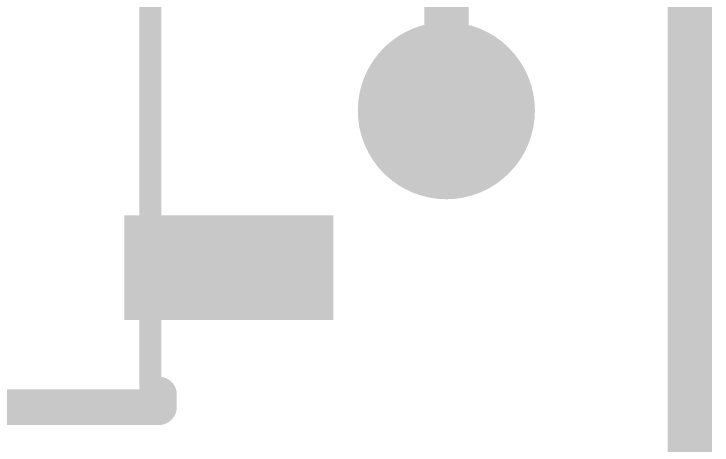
# Model space of a CAD drawing. Extents: x -57.1 to 21.7, y -10.2 to 39.5.
# Drawn here: x 5.648 to 9.652, y 14.593 to 17.064 of the extents above; entities that cross this region are included whole.
import ezdxf

# ---------------------------------------------------------------- set-up
doc = ezdxf.new("R2010")
doc.units = 0
for name, color, linetype in [('1', 12, 'CONTINUOUS'), ('16', 132, 'CONTINUOUS'), ('18', 110, 'CONTINUOUS'), ('21', 53, 'CONTINUOUS'), ('51', 53, 'CONTINUOUS')]:
    doc.layers.add(name, color=color, linetype=linetype)

# ---------------------------------------------------------------- blocks, each defined once
blk = doc.blocks.new('RECT')
blk.add_solid([(-0.5, -0.5), (0.5, -0.5), (-0.5, 0.5), (0.5, 0.5)])
blk = doc.blocks.new('ROUNDV')
at = {"const_width": 0.5}
blk.add_lwpolyline([(0, -0.25, 1), (0, 0.25, 1), (0, -0.25)], format="xyb", dxfattribs=at)

msp = doc.modelspace()

# ---------------------------------------------------------------- linework, layer by layer
at = {"layer": '1', "const_width": 0.254}
msp.add_lwpolyline([(8.128, 17.399), (8.128, 16.51)], dxfattribs=at)
at = {"layer": '1', "const_width": 0.127}
msp.add_lwpolyline([(8.0645, 16.51, 1), (8.1915, 16.51)], format="xyb", dxfattribs=at)
at = {"layer": '16', "const_width": 0.254}
msp.add_lwpolyline([(9.525, 24.384), (9.525, 12.7)], dxfattribs=at)
at = {"layer": '21', "const_width": 0.2032}
for points in [[(6.48, 14.81), (6.48, 14.883)], [(3.98, 14.81), (6.48, 14.81)]]:
    msp.add_lwpolyline(points, dxfattribs=at)
at = {"layer": '21', "const_width": 0.1016}
for points in [[(6.5308, 14.883, 1), (6.4292, 14.883)], [(6.48, 14.7592, 1), (6.48, 14.8608)], [(6.4292, 14.81, 1), (6.5308, 14.81)]]:
    msp.add_lwpolyline(points, format="xyb", dxfattribs=at)
at = {"layer": '51', "const_width": 0.127}
for points in [[(6.43, 14.81), (6.43, 18.21)], [(3.73, 14.81), (6.43, 14.81)]]:
    msp.add_lwpolyline(points, dxfattribs=at)
at = {"layer": '51', "const_width": 0.0635}
for points in [[(6.43, 14.7782, 1), (6.43, 14.8418)], [(6.3983, 14.81, 1), (6.4618, 14.81)]]:
    msp.add_lwpolyline(points, format="xyb", dxfattribs=at)

# ---------------------------------------------------------------- block references
at = {"layer": '1', "xscale": 1.2, "yscale": 0.6}
msp.add_blockref('RECT', (6.88, 15.61), dxfattribs=at)
at = {"layer": '18', "xscale": 1.016, "yscale": 1.016}
msp.add_blockref('ROUNDV', (8.128, 16.51), dxfattribs=at)
msp.add_blockref('ROUNDV', (8.128, 16.51), dxfattribs=at)

doc.saveas('drawing.dxf')
